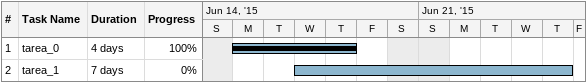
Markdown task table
| ID | Task | Duration | Start | Finish | % complete |
|---|---|---|---|---|---|
| 1 | tarea_0 | 4d | 2015-06-15 | 2015-06-18 | 100 |
| 2 | tarea_1 | 7d | 2015-06-17 | 2015-06-25 | 0 |
